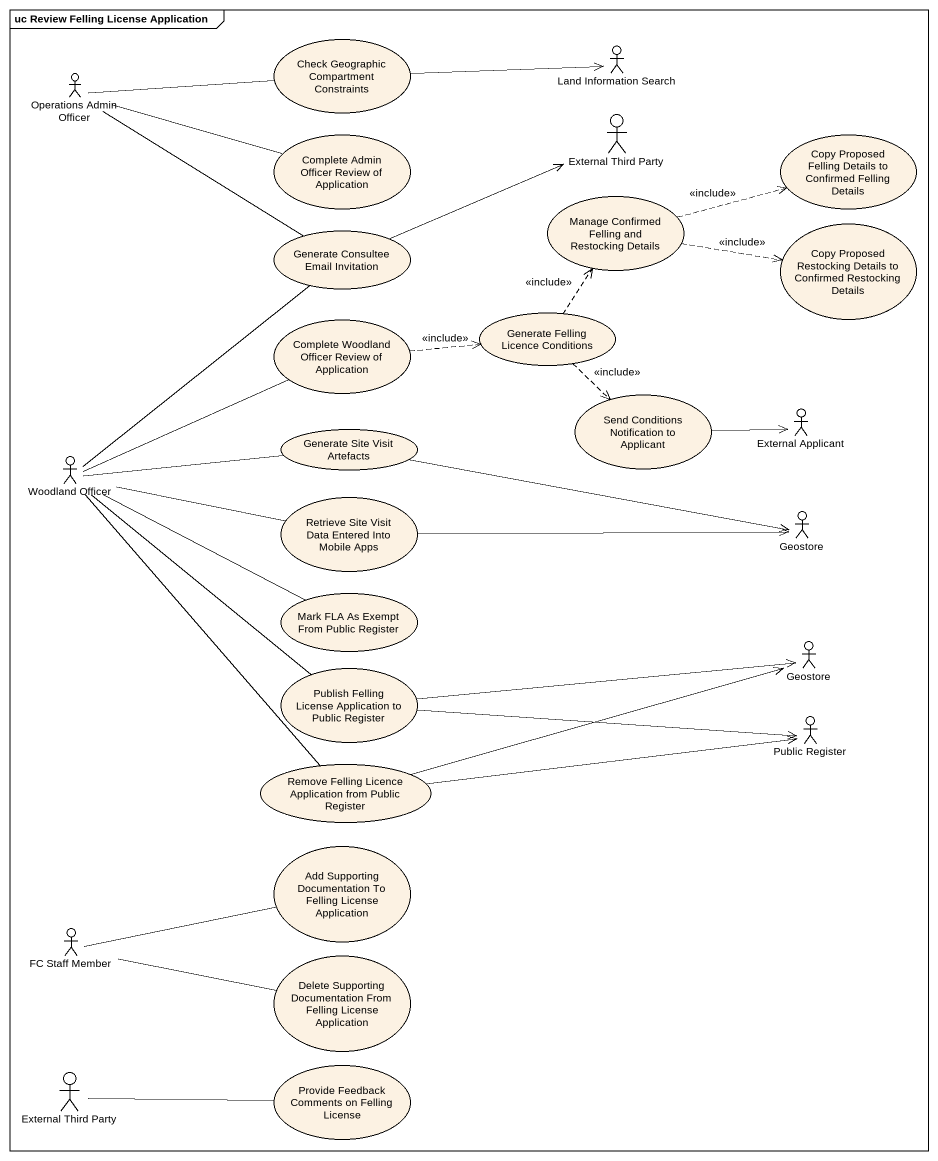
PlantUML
@startuml
mainframe uc Review Felling License Application
usecase "Check Geographic Compartment Constraints" as Check_Geographic
actor "Land Information Search" as Land_Information_Search
actor "Operations Admin Officer" as Operations_Admin_Officer
usecase "Complete Admin Officer Review of Application" as Complete_Admin_Officer
actor "External Third Party" as External_Third_Party
usecase "Copy Proposed Felling Details to Confirmed Felling Details" as Copy_Proposed_Felling
usecase "Generate Consultee Email Invitation" as Generate_Consultee_Email
usecase "Manage Confirmed Felling and Restocking Details" as Manage_Confirmed_Felling
usecase "Copy Proposed Restocking Details to Confirmed Restocking Details" as Copy_Proposed_Restocking
usecase "Complete Woodland Officer Review of Application" as Complete_Woodland_Officer
usecase "Generate Felling Licence Conditions" as Generate_Felling_Licence
usecase "Send Conditions Notification to Applicant" as Send_Conditions
actor "External Applicant" as External_Applicant
actor "Woodland Officer" as Woodland_Officer
usecase "Generate Site Visit Artefacts" as Generate_Site_Visit
usecase "Retrieve Site Visit Data Entered Into Mobile Apps" as Retrieve_Site_Visit_Data
actor Geostore
usecase "Mark FLA As Exempt From Public Register" as Mark_FLA_As_Exempt_From
usecase "Publish Felling License Application to Public Register" as Publish_Felling_License
actor "Geostore" as Geostore_2
actor "Public Register" as Public_Register
usecase "Remove Felling Licence Application from Public Register" as Remove_Felling_Licence
usecase "Add Supporting Documentation To Felling License Application" as Add_Supporting
actor "FC Staff Member" as FC_Staff_Member
usecase "Delete Supporting Documentation From Felling License Application" as Delete_Supporting
actor "External Third Party" as External_Third_Party_2
usecase "Provide Feedback Comments on Felling License" as Provide_Feedback_Comments
Check_Geographic -right-> Land_Information_Search
Operations_Admin_Officer -right- Check_Geographic
Operations_Admin_Officer -right- Complete_Admin_Officer
Operations_Admin_Officer -- Generate_Consultee_Email
Generate_Consultee_Email -right-> External_Third_Party
Manage_Confirmed_Felling .right.> Copy_Proposed_Felling : <<include>>
Manage_Confirmed_Felling .right.> Copy_Proposed_Restocking : <<include>>
Complete_Woodland_Officer .right.> Generate_Felling_Licence : <<include>>
Generate_Felling_Licence .up.> Manage_Confirmed_Felling : <<include>>
Generate_Felling_Licence ..> Send_Conditions : <<include>>
Send_Conditions -right-> External_Applicant
Woodland_Officer -up- Generate_Consultee_Email
Woodland_Officer -right- Complete_Woodland_Officer
Woodland_Officer -right- Generate_Site_Visit
Woodland_Officer -right- Retrieve_Site_Visit_Data
Woodland_Officer -right- Mark_FLA_As_Exempt_From
Woodland_Officer -- Publish_Felling_License
Woodland_Officer -- Remove_Felling_Licence
Generate_Site_Visit -right-> Geostore
Retrieve_Site_Visit_Data -right-> Geostore
Publish_Felling_License -right-> Geostore_2
Publish_Felling_License -right-> Public_Register
Remove_Felling_Licence -right-> Geostore_2
Remove_Felling_Licence -right-> Public_Register
FC_Staff_Member -right- Add_Supporting
FC_Staff_Member -right- Delete_Supporting
External_Third_Party_2 -right- Provide_Feedback_Comments
@enduml
